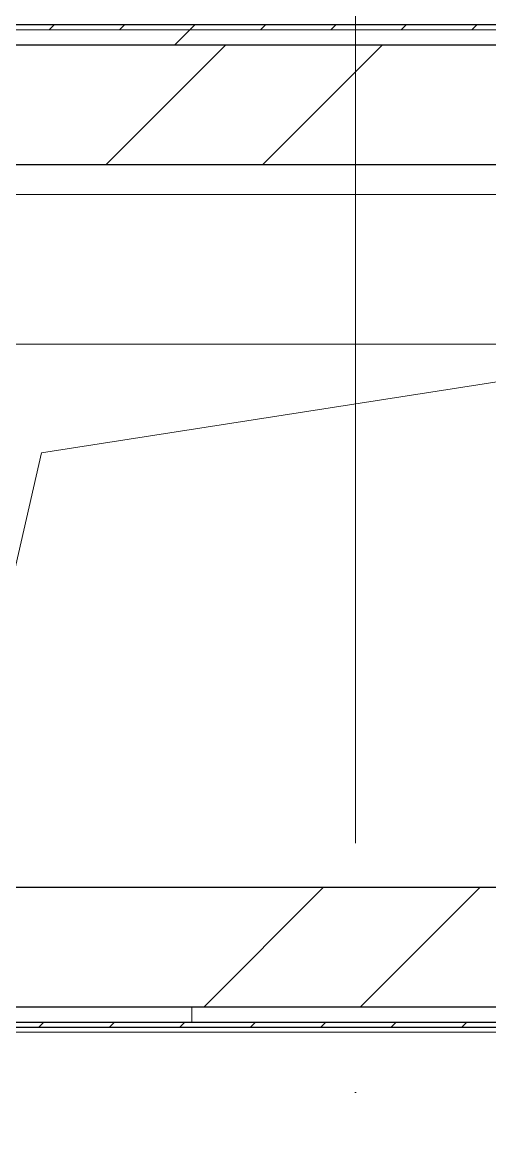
# Model space of a CAD drawing. Header units: millimetres. Extents: x -88595 to 880822, y -1054509 to -148035.
# Drawn here: x 314729 to 315198, y -277660 to -276529 of the extents above; entities that cross this region are included whole.
import ezdxf

# ---------------------------------------------------------------- set-up
doc = ezdxf.new("R2010")
doc.units = ezdxf.units.MM
doc.linetypes.add('ADSK_Линия сетки', pattern=[25, 20, -2.5, 0, -2.5])
doc.linetypes.add('ADSK_Сверху', pattern=[4.5, 3, -1.5])
for name, color, linetype, lineweight in [('Линии', 7, 'Continuous', 9), ('Оборудование', 7, 'Continuous', 18), ('Ограждение', 7, 'Continuous', 9), ('Оси', 7, 'Continuous', 9), ('Перекрытие', 7, 'Continuous', 18), ('Стены наружные', 7, 'Continuous', 18), ('Стены штриховка', 7, 'Continuous', 9)]:
    doc.layers.add(name, color=color, linetype=linetype, lineweight=lineweight)

# ---------------------------------------------------------------- blocks, each defined once
blk = doc.blocks.new('2 этаж')
at = {"lineweight": 18}
for p, q in [((343982.5, 650956.5), (344782.5, 650956.5)), ((344082.5, 650847.3), (344782.5, 650956.5)), ((343982.5, 650411.5), (344082.5, 650847.3))]:
    blk.add_line(p, q, dxfattribs=at)
at = {"layer": 'Линии', "linetype": 'ADSK_Сверху', "ltscale": 100}
for p, q in [((311892.5, 651256.5), (345102.5, 651256.5)), ((311892.5, 650956.5), (345102.5, 650956.5))]:
    blk.add_line(p, q, dxfattribs=at)
at = {"layer": 'Ограждение'}
blk.add_line((343122.5, 650266.5), (345077.5, 650266.5), dxfattribs=at)
at = {"layer": 'Оси', "linetype": 'ADSK_Линия сетки', "ltscale": 100}
for p, q in [((344397.5, 662456.5), (344397.5, 632600.4)), ((364564.8, 651106.5), (287587.4, 651106.5))]:
    blk.add_line(p, q, dxfattribs=at)
at = {"layer": 'Перекрытие', "color": 49, "ltscale": 100, "true_color": 0x464646}
blk.add_line((343697.5, 650956.5), (344782.5, 650956.5), dxfattribs=at)
at = {"layer": 'Стены наружные', "lineweight": 30}
for p, q in [((345082.5, 651276.5), (342342.5, 651276.5)), ((343297.5, 651256.5), (345102.5, 651256.5)), ((343697.5, 651136.5), (344782.5, 651136.5)), ((344782.5, 650411.5), (343267.5, 650411.5)), ((344921.5, 650291.5), (343147.5, 650291.5)), ((343127.5, 650271.5), (345082.5, 650271.5)), ((343132.5, 650276.5), (345087.5, 650276.5))]:
    blk.add_line(p, q, dxfattribs=at)
at = {"layer": 'Стены наружные', "linetype": 'Continuous', "lineweight": 9}
for p, q in [((344090.1, 651271.5), (344095.1, 651276.5)), ((344160.8, 651271.5), (344165.8, 651276.5)), ((344231.5, 651271.5), (344236.5, 651276.5)), ((344302.2, 651271.5), (344307.2, 651276.5)), ((344372.9, 651271.5), (344377.9, 651276.5)), ((344443.6, 651271.5), (344448.6, 651276.5)), ((344514.3, 651271.5), (344519.3, 651276.5)), ((344216.5, 651256.5), (344231.5, 651271.5)), ((344147.4, 651136.5), (344267.4, 651256.5)), ((344304.6, 651136.5), (344424.6, 651256.5)), ((344245.3, 650291.5), (344365.3, 650411.5)), ((344402.5, 650291.5), (344522.5, 650411.5)), ((344233.5, 650276.5), (344233.5, 650291.5)), ((344080, 650271.5), (344085, 650276.5)), ((344150.7, 650271.5), (344155.7, 650276.5)), ((344221.4, 650271.5), (344226.4, 650276.5)), ((344292.2, 650271.5), (344297.2, 650276.5)), ((344362.9, 650271.5), (344367.9, 650276.5)), ((344433.6, 650271.5), (344438.6, 650276.5)), ((344504.3, 650271.5), (344509.3, 650276.5))]:
    blk.add_line(p, q, dxfattribs=at)
at = {"layer": 'Стены штриховка'}
blk.add_line((345082.5, 651271.5), (342342.5, 651271.5), dxfattribs=at)

msp = doc.modelspace()

# ---------------------------------------------------------------- block references
at = {"layer": 'Оборудование', "color": 5, "true_color": 0x0000ff}
msp.add_blockref('2 этаж', (-29334.2, -927808.4), dxfattribs=at)

doc.saveas('drawing.dxf')
